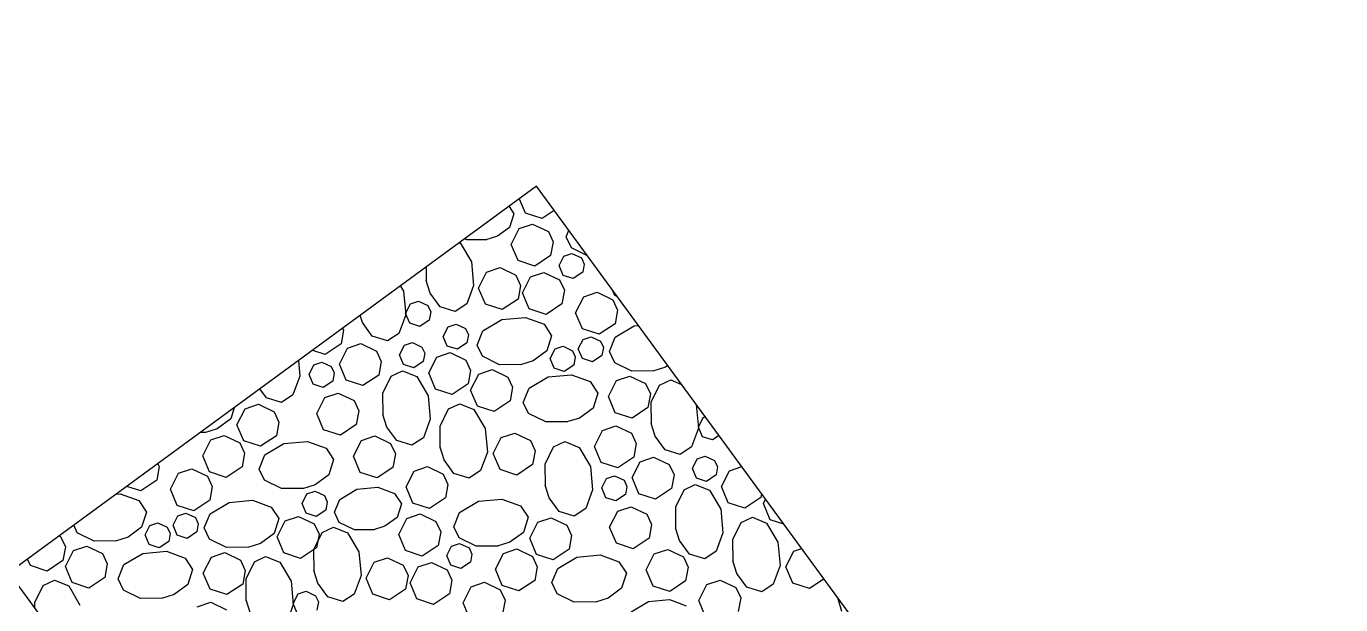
# Model space of a CAD drawing. Header units: inches. Extents: x -5337 to 1057, y 15227 to 19227.
# Drawn here: x -3171.1 to -3151.01, y 16313.06 to 16321.9 of the extents above; entities that cross this region are included whole.
import ezdxf

# ---------------------------------------------------------------- set-up
doc = ezdxf.new("R2010")
doc.units = ezdxf.units.IN
doc.header["$LTSCALE"] = 150
doc.header["$MEASUREMENT"] = 0
for name, color, linetype in [('COMT-MIN', 84, 'Continuous'), ('CONT-MJR', 84, 'Continuous'), ('PAVING', 7, 'Continuous'), ('ROW', 7, 'Continuous')]:
    doc.layers.add(name, color=color, linetype=linetype)

msp = doc.modelspace()

# ---------------------------------------------------------------- linework, layer by layer
at = {"layer": 'COMT-MIN', "color": 5, "linetype": 'Continuous', "lineweight": 40}
for radius, start, end in [(560.5, 129.09204, 140.75379), (557.5, 128.961, 139.32569), (554.5, 128.82619, 140.83176), (551.5, 128.68738, 139.06891)]:
    msp.add_arc((-2744.585, 15912.603), radius, start, end, dxfattribs=at)
at = {"layer": 'CONT-MJR', "color": 5, "linetype": 'Continuous', "lineweight": 70}
msp.add_arc((-2744.585, 15912.603), 563.5, 129.21953, 139.30918, dxfattribs=at)
at = {"layer": 'PAVING', "color": 1}
for p, q in [((-3163.298, 16319.455), (-3171.367, 16313.548)), ((-3151.484, 16303.317), (-3163.298, 16319.455)), ((-3163.471, 16319.044), (-3163.562, 16319.261)), ((-3163.72, 16319.146), (-3163.647, 16319.035)), ((-3163.028, 16319.086), (-3163.215, 16318.961)), ((-3163.647, 16319.035), (-3163.711, 16318.827)), ((-3163.563, 16318.81), (-3163.359, 16318.879)), ((-3163.215, 16318.961), (-3163.471, 16319.044)), ((-3163.359, 16318.879), (-3163.119, 16318.765)), ((-3164.364, 16318.637), (-3164.394, 16318.652)), ((-3163.898, 16318.691), (-3164.073, 16318.636)), ((-3163.711, 16318.827), (-3163.898, 16318.691)), ((-3163.686, 16318.567), (-3163.563, 16318.81)), ((-3163.119, 16318.765), (-3163.046, 16318.608)), ((-3162.847, 16318.685), (-3162.806, 16318.783)), ((-3162.766, 16318.514), (-3162.847, 16318.685)), ((-3164.475, 16318.593), (-3164.469, 16318.59)), ((-3164.469, 16318.59), (-3164.296, 16318.3)), ((-3164.059, 16318.639), (-3164.364, 16318.637)), ((-3163.582, 16318.32), (-3163.686, 16318.567)), ((-3163.046, 16318.608), (-3163.084, 16318.399)), ((-3162.521, 16318.393), (-3162.766, 16318.514)), ((-3164.296, 16318.3), (-3164.263, 16317.941)), ((-3163.327, 16318.237), (-3163.582, 16318.32)), ((-3163.084, 16318.399), (-3163.327, 16318.237)), ((-3162.954, 16318.243), (-3162.88, 16318.389)), ((-3162.892, 16318.094), (-3162.954, 16318.243)), ((-3162.88, 16318.389), (-3162.758, 16318.43)), ((-3162.758, 16318.43), (-3162.613, 16318.362)), ((-3162.613, 16318.362), (-3162.57, 16318.267)), ((-3162.57, 16318.267), (-3162.593, 16318.142)), ((-3164.982, 16318), (-3164.984, 16318.22)), ((-3164.186, 16317.9), (-3164.063, 16318.143)), ((-3164.063, 16318.143), (-3163.858, 16318.212)), ((-3163.858, 16318.212), (-3163.618, 16318.098)), ((-3163.618, 16318.098), (-3163.545, 16317.94)), ((-3163.514, 16317.828), (-3163.391, 16318.071)), ((-3163.391, 16318.071), (-3163.187, 16318.139)), ((-3163.187, 16318.139), (-3162.947, 16318.025)), ((-3162.739, 16318.045), (-3162.892, 16318.094)), ((-3162.592, 16318.142), (-3162.739, 16318.045)), ((-3165.38, 16317.93), (-3165.333, 16317.851)), ((-3165.333, 16317.851), (-3165.299, 16317.493)), ((-3164.925, 16317.821), (-3164.986, 16318.015)), ((-3164.263, 16317.941), (-3164.367, 16317.657)), ((-3164.082, 16317.652), (-3164.186, 16317.9)), ((-3163.545, 16317.94), (-3163.583, 16317.731)), ((-3162.947, 16318.025), (-3162.874, 16317.868)), ((-3162.874, 16317.868), (-3162.912, 16317.659)), ((-3162.105, 16317.786), (-3162.144, 16317.878)), ((-3165.301, 16317.512), (-3165.226, 16317.657)), ((-3165.226, 16317.657), (-3165.104, 16317.699)), ((-3165.104, 16317.699), (-3164.96, 16317.631)), ((-3164.774, 16317.613), (-3164.925, 16317.821)), ((-3164.367, 16317.657), (-3164.542, 16317.541)), ((-3163.826, 16317.57), (-3164.082, 16317.652)), ((-3163.583, 16317.731), (-3163.826, 16317.57)), ((-3163.411, 16317.58), (-3163.514, 16317.828)), ((-3162.912, 16317.66), (-3163.155, 16317.497)), ((-3162.702, 16317.523), (-3162.579, 16317.766)), ((-3162.579, 16317.766), (-3162.375, 16317.835)), ((-3162.375, 16317.835), (-3162.135, 16317.721)), ((-3162.135, 16317.721), (-3162.062, 16317.563)), ((-3162.067, 16317.773), (-3162.105, 16317.786)), ((-3165.961, 16317.372), (-3165.995, 16317.48)), ((-3165.299, 16317.493), (-3165.404, 16317.208)), ((-3165.238, 16317.363), (-3165.301, 16317.512)), ((-3164.96, 16317.631), (-3164.916, 16317.536)), ((-3164.916, 16317.536), (-3164.939, 16317.411)), ((-3164.542, 16317.541), (-3164.774, 16317.613)), ((-3163.829, 16317.418), (-3163.47, 16317.452)), ((-3163.47, 16317.452), (-3163.185, 16317.347)), ((-3163.155, 16317.497), (-3163.411, 16317.58)), ((-3162.599, 16317.276), (-3162.702, 16317.523)), ((-3162.062, 16317.563), (-3162.1, 16317.355)), ((-3166.25, 16317.257), (-3166.287, 16317.049)), ((-3166.263, 16317.284), (-3166.25, 16317.257)), ((-3165.81, 16317.165), (-3165.961, 16317.372)), ((-3165.085, 16317.313), (-3165.238, 16317.363)), ((-3164.939, 16317.411), (-3165.085, 16317.313)), ((-3164.726, 16317.162), (-3164.652, 16317.308)), ((-3164.652, 16317.308), (-3164.529, 16317.349)), ((-3164.529, 16317.349), (-3164.385, 16317.281)), ((-3164.385, 16317.281), (-3164.342, 16317.186)), ((-3164.208, 16317.028), (-3164.119, 16317.245)), ((-3164.119, 16317.245), (-3163.829, 16317.418)), ((-3163.185, 16317.347), (-3163.07, 16317.172)), ((-3162.343, 16317.193), (-3162.599, 16317.276)), ((-3162.1, 16317.355), (-3162.343, 16317.193)), ((-3162.096, 16317.148), (-3161.805, 16317.321)), ((-3161.805, 16317.321), (-3161.74, 16317.327)), ((-3166.287, 16317.049), (-3166.53, 16316.887)), ((-3166.191, 16316.982), (-3165.986, 16317.051)), ((-3165.986, 16317.051), (-3165.746, 16316.937)), ((-3165.579, 16317.092), (-3165.81, 16317.165)), ((-3165.404, 16317.208), (-3165.579, 16317.092)), ((-3165.319, 16317.026), (-3165.197, 16317.067)), ((-3165.197, 16317.067), (-3165.053, 16316.999)), ((-3164.664, 16317.013), (-3164.726, 16317.162)), ((-3164.364, 16317.061), (-3164.51, 16316.964)), ((-3164.342, 16317.186), (-3164.364, 16317.061)), ((-3163.07, 16317.172), (-3163.142, 16316.941)), ((-3162.662, 16316.97), (-3162.588, 16317.116)), ((-3162.588, 16317.116), (-3162.465, 16317.157)), ((-3162.465, 16317.157), (-3162.321, 16317.089)), ((-3162.321, 16317.089), (-3162.278, 16316.994)), ((-3162.185, 16316.931), (-3162.096, 16317.148)), ((-3166.53, 16316.887), (-3166.721, 16316.948)), ((-3166.314, 16316.739), (-3166.191, 16316.982)), ((-3165.746, 16316.937), (-3165.673, 16316.779)), ((-3165.393, 16316.88), (-3165.319, 16317.026)), ((-3165.331, 16316.731), (-3165.393, 16316.88)), ((-3165.053, 16316.999), (-3165.009, 16316.904)), ((-3165.009, 16316.904), (-3165.032, 16316.779)), ((-3164.948, 16316.602), (-3164.825, 16316.845)), ((-3164.825, 16316.845), (-3164.62, 16316.914)), ((-3164.51, 16316.964), (-3164.664, 16317.013)), ((-3164.62, 16316.914), (-3164.38, 16316.8)), ((-3164.127, 16316.857), (-3164.208, 16317.028)), ((-3163.867, 16316.729), (-3164.127, 16316.857)), ((-3163.142, 16316.941), (-3163.35, 16316.79)), ((-3163.09, 16316.824), (-3163.017, 16316.969)), ((-3163.017, 16316.969), (-3162.894, 16317.011)), ((-3162.894, 16317.011), (-3162.75, 16316.942)), ((-3162.75, 16316.942), (-3162.707, 16316.848)), ((-3162.707, 16316.848), (-3162.729, 16316.723)), ((-3162.599, 16316.822), (-3162.662, 16316.97)), ((-3162.3, 16316.869), (-3162.446, 16316.772)), ((-3162.278, 16316.994), (-3162.3, 16316.869)), ((-3162.104, 16316.759), (-3162.185, 16316.931)), ((-3166.941, 16316.787), (-3166.919, 16316.551)), ((-3166.778, 16316.58), (-3166.704, 16316.726)), ((-3166.704, 16316.726), (-3166.581, 16316.767)), ((-3166.581, 16316.767), (-3166.437, 16316.699)), ((-3166.437, 16316.699), (-3166.394, 16316.604)), ((-3166.21, 16316.491), (-3166.314, 16316.739)), ((-3165.673, 16316.779), (-3165.711, 16316.571)), ((-3165.52, 16316.554), (-3165.348, 16316.635)), ((-3165.348, 16316.635), (-3165.131, 16316.546)), ((-3165.177, 16316.682), (-3165.331, 16316.731)), ((-3165.032, 16316.779), (-3165.177, 16316.682)), ((-3164.38, 16316.8), (-3164.308, 16316.642)), ((-3164.308, 16316.642), (-3164.345, 16316.434)), ((-3164.184, 16316.585), (-3163.98, 16316.654)), ((-3163.98, 16316.654), (-3163.74, 16316.54)), ((-3163.529, 16316.732), (-3163.867, 16316.729)), ((-3163.35, 16316.79), (-3163.544, 16316.729)), ((-3163.028, 16316.675), (-3163.09, 16316.824)), ((-3162.875, 16316.625), (-3163.028, 16316.675)), ((-3162.729, 16316.723), (-3162.875, 16316.625)), ((-3162.446, 16316.772), (-3162.599, 16316.822)), ((-3161.844, 16316.632), (-3162.104, 16316.759)), ((-3161.506, 16316.634), (-3161.844, 16316.632)), ((-3161.327, 16316.692), (-3161.52, 16316.631)), ((-3161.294, 16316.716), (-3161.327, 16316.692)), ((-3166.919, 16316.551), (-3167.024, 16316.266)), ((-3166.715, 16316.431), (-3166.778, 16316.58)), ((-3166.416, 16316.479), (-3166.562, 16316.382)), ((-3166.394, 16316.604), (-3166.416, 16316.479)), ((-3165.954, 16316.409), (-3166.21, 16316.491)), ((-3165.711, 16316.57), (-3165.954, 16316.409)), ((-3165.647, 16316.294), (-3165.52, 16316.554)), ((-3165.131, 16316.546), (-3164.958, 16316.255)), ((-3164.844, 16316.354), (-3164.948, 16316.602)), ((-3164.345, 16316.434), (-3164.588, 16316.271)), ((-3164.307, 16316.342), (-3164.184, 16316.585)), ((-3163.74, 16316.54), (-3163.667, 16316.383)), ((-3163.413, 16316.369), (-3163.122, 16316.542)), ((-3163.122, 16316.542), (-3162.764, 16316.576)), ((-3162.764, 16316.576), (-3162.479, 16316.471)), ((-3162.479, 16316.471), (-3162.364, 16316.296)), ((-3162.2, 16316.242), (-3162.077, 16316.485)), ((-3162.077, 16316.485), (-3161.872, 16316.553)), ((-3161.872, 16316.553), (-3161.632, 16316.44)), ((-3161.632, 16316.44), (-3161.56, 16316.282)), ((-3161.419, 16316.414), (-3161.248, 16316.495)), ((-3161.248, 16316.495), (-3161.082, 16316.427)), ((-3167.43, 16316.222), (-3167.528, 16316.358)), ((-3167.024, 16316.266), (-3167.198, 16316.15)), ((-3166.562, 16316.382), (-3166.715, 16316.431)), ((-3166.535, 16316.225), (-3166.33, 16316.293)), ((-3166.33, 16316.293), (-3166.09, 16316.18)), ((-3165.645, 16315.956), (-3165.647, 16316.294)), ((-3164.958, 16316.255), (-3164.925, 16315.897)), ((-3164.588, 16316.271), (-3164.844, 16316.354)), ((-3164.203, 16316.095), (-3164.307, 16316.342)), ((-3163.667, 16316.383), (-3163.705, 16316.174)), ((-3163.502, 16316.152), (-3163.413, 16316.369)), ((-3162.364, 16316.296), (-3162.436, 16316.065)), ((-3162.096, 16315.994), (-3162.2, 16316.242)), ((-3161.56, 16316.282), (-3161.597, 16316.074)), ((-3161.547, 16316.154), (-3161.419, 16316.414)), ((-3167.922, 16316.069), (-3167.975, 16315.901)), ((-3167.88, 16315.812), (-3167.756, 16316.055)), ((-3167.756, 16316.055), (-3167.552, 16316.124)), ((-3167.552, 16316.124), (-3167.312, 16316.01)), ((-3167.198, 16316.15), (-3167.43, 16316.222)), ((-3166.658, 16315.982), (-3166.535, 16316.225)), ((-3166.09, 16316.18), (-3166.018, 16316.022)), ((-3164.773, 16315.791), (-3164.646, 16316.052)), ((-3164.646, 16316.052), (-3164.474, 16316.132)), ((-3164.474, 16316.132), (-3164.258, 16316.043)), ((-3164.258, 16316.043), (-3164.085, 16315.753)), ((-3163.948, 16316.012), (-3164.203, 16316.095)), ((-3163.704, 16316.174), (-3163.948, 16316.012)), ((-3163.421, 16315.981), (-3163.502, 16316.152)), ((-3162.436, 16316.065), (-3162.643, 16315.913)), ((-3161.597, 16316.073), (-3161.84, 16315.911)), ((-3161.544, 16315.815), (-3161.547, 16316.154)), ((-3160.875, 16316.145), (-3160.858, 16316.115)), ((-3160.858, 16316.115), (-3160.824, 16315.757)), ((-3167.975, 16315.901), (-3168.182, 16315.749)), ((-3167.312, 16316.01), (-3167.239, 16315.852)), ((-3167.239, 16315.852), (-3167.277, 16315.644)), ((-3166.554, 16315.734), (-3166.658, 16315.982)), ((-3166.018, 16316.022), (-3166.055, 16315.814)), ((-3165.587, 16315.776), (-3165.648, 16315.97)), ((-3164.925, 16315.897), (-3165.029, 16315.612)), ((-3163.16, 16315.853), (-3163.421, 16315.981)), ((-3162.822, 16315.855), (-3163.16, 16315.853)), ((-3162.643, 16315.913), (-3162.837, 16315.853)), ((-3161.84, 16315.911), (-3162.096, 16315.994)), ((-3161.486, 16315.637), (-3161.547, 16315.83)), ((-3160.825, 16315.776), (-3160.751, 16315.922)), ((-3160.751, 16315.922), (-3160.72, 16315.933)), ((-3168.361, 16315.692), (-3168.439, 16315.691)), ((-3168.182, 16315.749), (-3168.376, 16315.689)), ((-3168.28, 16315.58), (-3168.076, 16315.648)), ((-3168.076, 16315.648), (-3167.835, 16315.535)), ((-3167.775, 16315.565), (-3167.88, 16315.812)), ((-3167.277, 16315.644), (-3167.52, 16315.482)), ((-3166.298, 16315.651), (-3166.554, 16315.734)), ((-3166.055, 16315.814), (-3166.298, 16315.651)), ((-3165.974, 16315.572), (-3165.77, 16315.64)), ((-3165.77, 16315.64), (-3165.53, 16315.526)), ((-3165.435, 16315.569), (-3165.587, 16315.776)), ((-3164.771, 16315.453), (-3164.773, 16315.791)), ((-3164.085, 16315.753), (-3164.051, 16315.394)), ((-3163.839, 16315.616), (-3163.634, 16315.684)), ((-3163.634, 16315.684), (-3163.394, 16315.571)), ((-3162.415, 16315.481), (-3162.292, 16315.724)), ((-3162.292, 16315.724), (-3162.087, 16315.793)), ((-3162.087, 16315.793), (-3161.847, 16315.68)), ((-3161.847, 16315.68), (-3161.775, 16315.522)), ((-3161.335, 16315.429), (-3161.486, 16315.637)), ((-3160.824, 16315.757), (-3160.929, 16315.472)), ((-3160.763, 16315.628), (-3160.825, 16315.776)), ((-3160.509, 16315.645), (-3160.609, 16315.578)), ((-3168.403, 16315.337), (-3168.28, 16315.58)), ((-3167.835, 16315.535), (-3167.763, 16315.377)), ((-3167.52, 16315.482), (-3167.775, 16315.565)), ((-3167.451, 16315.351), (-3167.161, 16315.523)), ((-3167.161, 16315.523), (-3166.802, 16315.557)), ((-3166.802, 16315.557), (-3166.517, 16315.453)), ((-3166.517, 16315.453), (-3166.402, 16315.278)), ((-3166.098, 16315.329), (-3165.974, 16315.572)), ((-3165.53, 16315.526), (-3165.458, 16315.369)), ((-3165.204, 16315.497), (-3165.435, 16315.569)), ((-3165.029, 16315.612), (-3165.204, 16315.497)), ((-3164.713, 16315.274), (-3164.774, 16315.468)), ((-3163.962, 16315.373), (-3163.839, 16315.616)), ((-3163.394, 16315.571), (-3163.322, 16315.413)), ((-3163.166, 16315.211), (-3163.038, 16315.472)), ((-3163.038, 16315.472), (-3162.867, 16315.553)), ((-3162.867, 16315.553), (-3162.65, 16315.464)), ((-3162.65, 16315.464), (-3162.477, 16315.173)), ((-3162.311, 16315.234), (-3162.415, 16315.481)), ((-3161.775, 16315.522), (-3161.812, 16315.313)), ((-3161.104, 16315.357), (-3161.335, 16315.429)), ((-3160.929, 16315.472), (-3161.104, 16315.357)), ((-3160.609, 16315.578), (-3160.763, 16315.628)), ((-3168.299, 16315.089), (-3168.403, 16315.337)), ((-3167.763, 16315.377), (-3167.8, 16315.169)), ((-3167.54, 16315.134), (-3167.451, 16315.351)), ((-3166.402, 16315.278), (-3166.474, 16315.046)), ((-3165.994, 16315.081), (-3166.098, 16315.329)), ((-3165.458, 16315.369), (-3165.495, 16315.16)), ((-3164.562, 16315.067), (-3164.713, 16315.274)), ((-3164.051, 16315.394), (-3164.156, 16315.11)), ((-3163.858, 16315.125), (-3163.962, 16315.373)), ((-3163.322, 16315.413), (-3163.359, 16315.204)), ((-3162.055, 16315.151), (-3162.311, 16315.234)), ((-3161.812, 16315.313), (-3162.055, 16315.151)), ((-3161.839, 16315.003), (-3161.715, 16315.246)), ((-3161.715, 16315.246), (-3161.511, 16315.315)), ((-3161.511, 16315.315), (-3161.271, 16315.201)), ((-3160.918, 16315.144), (-3160.844, 16315.29)), ((-3160.844, 16315.29), (-3160.722, 16315.331)), ((-3160.722, 16315.331), (-3160.578, 16315.263)), ((-3160.578, 16315.263), (-3160.534, 16315.168)), ((-3169.068, 16315.171), (-3169.106, 16314.963)), ((-3169.089, 16315.215), (-3169.068, 16315.171)), ((-3168.897, 16314.827), (-3168.773, 16315.07)), ((-3168.773, 16315.07), (-3168.569, 16315.138)), ((-3168.569, 16315.138), (-3168.329, 16315.025)), ((-3168.043, 16315.007), (-3168.299, 16315.089)), ((-3167.8, 16315.169), (-3168.043, 16315.007)), ((-3167.459, 16314.962), (-3167.54, 16315.134)), ((-3166.474, 16315.046), (-3166.682, 16314.895)), ((-3165.738, 16314.998), (-3165.994, 16315.081)), ((-3165.495, 16315.16), (-3165.738, 16314.998)), ((-3165.294, 16314.86), (-3165.171, 16315.103)), ((-3165.171, 16315.103), (-3164.966, 16315.171)), ((-3164.966, 16315.171), (-3164.726, 16315.058)), ((-3164.726, 16315.058), (-3164.654, 16314.9)), ((-3164.331, 16314.994), (-3164.562, 16315.067)), ((-3164.156, 16315.11), (-3164.331, 16314.994)), ((-3163.602, 16315.042), (-3163.858, 16315.125)), ((-3163.359, 16315.204), (-3163.602, 16315.042)), ((-3163.164, 16314.873), (-3163.166, 16315.211)), ((-3162.477, 16315.173), (-3162.444, 16314.815)), ((-3162.229, 16314.99), (-3162.106, 16315.032)), ((-3162.106, 16315.032), (-3161.962, 16314.963)), ((-3161.271, 16315.201), (-3161.198, 16315.043)), ((-3161.198, 16315.043), (-3161.236, 16314.835)), ((-3160.856, 16314.996), (-3160.918, 16315.144)), ((-3160.556, 16315.043), (-3160.702, 16314.946)), ((-3160.534, 16315.168), (-3160.556, 16315.043)), ((-3160.473, 16314.866), (-3160.35, 16315.109)), ((-3160.35, 16315.109), (-3160.163, 16315.172)), ((-3169.349, 16314.801), (-3169.561, 16314.869)), ((-3169.106, 16314.963), (-3169.349, 16314.801)), ((-3168.793, 16314.579), (-3168.897, 16314.827)), ((-3168.329, 16315.025), (-3168.256, 16314.867)), ((-3168.256, 16314.867), (-3168.294, 16314.659)), ((-3167.199, 16314.835), (-3167.459, 16314.962)), ((-3166.861, 16314.837), (-3167.199, 16314.835)), ((-3166.682, 16314.895), (-3166.876, 16314.834)), ((-3166.048, 16314.825), (-3165.726, 16314.855)), ((-3165.726, 16314.855), (-3165.469, 16314.761)), ((-3165.19, 16314.612), (-3165.294, 16314.86)), ((-3164.654, 16314.9), (-3164.691, 16314.692)), ((-3163.106, 16314.694), (-3163.166, 16314.888)), ((-3162.303, 16314.845), (-3162.229, 16314.99)), ((-3162.24, 16314.696), (-3162.303, 16314.845)), ((-3161.962, 16314.963), (-3161.919, 16314.869)), ((-3161.919, 16314.869), (-3161.941, 16314.744)), ((-3161.735, 16314.756), (-3161.839, 16315.003)), ((-3161.236, 16314.835), (-3161.479, 16314.673)), ((-3161.044, 16314.818), (-3160.873, 16314.899)), ((-3160.873, 16314.899), (-3160.656, 16314.81)), ((-3160.702, 16314.946), (-3160.856, 16314.996)), ((-3160.369, 16314.619), (-3160.473, 16314.866)), ((-3169.725, 16314.75), (-3169.664, 16314.755)), ((-3169.664, 16314.755), (-3169.38, 16314.651)), ((-3169.38, 16314.651), (-3169.264, 16314.476)), ((-3168.294, 16314.659), (-3168.537, 16314.496)), ((-3168.29, 16314.451), (-3168, 16314.624)), ((-3168, 16314.624), (-3167.642, 16314.658)), ((-3167.642, 16314.658), (-3167.356, 16314.553)), ((-3166.883, 16314.609), (-3166.809, 16314.755)), ((-3166.809, 16314.755), (-3166.686, 16314.796)), ((-3166.686, 16314.796), (-3166.542, 16314.728)), ((-3166.542, 16314.728), (-3166.499, 16314.633)), ((-3166.499, 16314.633), (-3166.521, 16314.508)), ((-3166.389, 16314.473), (-3166.309, 16314.669)), ((-3166.309, 16314.669), (-3166.048, 16314.825)), ((-3165.469, 16314.761), (-3165.366, 16314.603)), ((-3164.691, 16314.692), (-3164.934, 16314.529)), ((-3164.477, 16314.47), (-3164.186, 16314.642)), ((-3164.186, 16314.642), (-3163.828, 16314.676)), ((-3163.828, 16314.676), (-3163.543, 16314.571)), ((-3162.954, 16314.487), (-3163.106, 16314.694)), ((-3162.444, 16314.815), (-3162.548, 16314.53)), ((-3162.087, 16314.646), (-3162.24, 16314.696)), ((-3161.941, 16314.744), (-3162.087, 16314.646)), ((-3161.479, 16314.673), (-3161.735, 16314.756)), ((-3161.172, 16314.558), (-3161.044, 16314.818)), ((-3160.656, 16314.81), (-3160.483, 16314.52)), ((-3159.87, 16314.698), (-3160.113, 16314.536)), ((-3159.86, 16314.757), (-3159.87, 16314.698)), ((-3159.832, 16314.607), (-3159.798, 16314.674)), ((-3169.264, 16314.476), (-3169.337, 16314.245)), ((-3168.537, 16314.496), (-3168.793, 16314.579)), ((-3168.782, 16314.419), (-3168.659, 16314.461)), ((-3168.659, 16314.461), (-3168.515, 16314.393)), ((-3168.379, 16314.234), (-3168.29, 16314.451)), ((-3167.356, 16314.553), (-3167.241, 16314.378)), ((-3166.821, 16314.46), (-3166.883, 16314.609)), ((-3166.667, 16314.411), (-3166.821, 16314.46)), ((-3166.521, 16314.508), (-3166.667, 16314.411)), ((-3166.317, 16314.319), (-3166.389, 16314.473)), ((-3165.366, 16314.603), (-3165.43, 16314.395)), ((-3165.282, 16314.378), (-3165.078, 16314.447)), ((-3164.934, 16314.529), (-3165.19, 16314.612)), ((-3165.078, 16314.447), (-3164.838, 16314.334)), ((-3164.566, 16314.253), (-3164.477, 16314.47)), ((-3163.543, 16314.571), (-3163.427, 16314.397)), ((-3162.723, 16314.415), (-3162.954, 16314.487)), ((-3162.548, 16314.53), (-3162.723, 16314.415)), ((-3162.183, 16314.247), (-3162.059, 16314.489)), ((-3162.059, 16314.489), (-3161.855, 16314.558)), ((-3161.855, 16314.558), (-3161.615, 16314.444)), ((-3161.615, 16314.444), (-3161.543, 16314.286)), ((-3161.17, 16314.22), (-3161.172, 16314.558)), ((-3160.483, 16314.52), (-3160.45, 16314.161)), ((-3160.113, 16314.536), (-3160.369, 16314.619)), ((-3159.728, 16314.359), (-3159.832, 16314.607)), ((-3170.321, 16314.16), (-3170.375, 16314.274)), ((-3169.337, 16314.245), (-3169.544, 16314.093)), ((-3169.285, 16314.127), (-3169.211, 16314.273)), ((-3169.211, 16314.273), (-3169.088, 16314.314)), ((-3169.088, 16314.314), (-3168.944, 16314.246)), ((-3168.944, 16314.246), (-3168.9, 16314.151)), ((-3168.856, 16314.274), (-3168.782, 16314.419)), ((-3168.794, 16314.125), (-3168.856, 16314.274)), ((-3168.515, 16314.393), (-3168.472, 16314.298)), ((-3168.472, 16314.298), (-3168.494, 16314.173)), ((-3168.298, 16314.063), (-3168.379, 16314.234)), ((-3167.241, 16314.378), (-3167.313, 16314.147)), ((-3167.266, 16314.099), (-3167.143, 16314.342)), ((-3167.143, 16314.342), (-3166.938, 16314.411)), ((-3166.938, 16314.411), (-3166.698, 16314.297)), ((-3166.698, 16314.297), (-3166.625, 16314.139)), ((-3166.576, 16314.166), (-3166.405, 16314.247)), ((-3166.405, 16314.247), (-3166.188, 16314.158)), ((-3166.083, 16314.205), (-3166.317, 16314.319)), ((-3165.617, 16314.259), (-3165.792, 16314.204)), ((-3165.43, 16314.395), (-3165.617, 16314.259)), ((-3165.405, 16314.135), (-3165.282, 16314.378)), ((-3164.838, 16314.334), (-3164.765, 16314.175)), ((-3164.485, 16314.081), (-3164.566, 16314.253)), ((-3163.427, 16314.397), (-3163.5, 16314.165)), ((-3163.404, 16314.077), (-3163.281, 16314.32)), ((-3163.281, 16314.32), (-3163.077, 16314.388)), ((-3163.077, 16314.388), (-3162.837, 16314.274)), ((-3162.837, 16314.274), (-3162.764, 16314.117)), ((-3162.078, 16313.999), (-3162.183, 16314.247)), ((-3161.543, 16314.286), (-3161.58, 16314.078)), ((-3161.112, 16314.041), (-3161.173, 16314.235)), ((-3160.298, 16314.056), (-3160.17, 16314.316)), ((-3160.17, 16314.316), (-3159.999, 16314.397)), ((-3159.999, 16314.397), (-3159.782, 16314.308)), ((-3159.782, 16314.308), (-3159.609, 16314.017)), ((-3159.518, 16314.291), (-3159.728, 16314.359)), ((-3170.595, 16314.113), (-3170.575, 16314.103)), ((-3170.575, 16314.103), (-3170.502, 16313.945)), ((-3170.061, 16314.033), (-3170.321, 16314.16)), ((-3169.723, 16314.035), (-3170.061, 16314.033)), ((-3169.544, 16314.093), (-3169.737, 16314.033)), ((-3169.222, 16313.979), (-3169.285, 16314.127)), ((-3168.923, 16314.026), (-3169.069, 16313.929)), ((-3168.9, 16314.151), (-3168.923, 16314.026)), ((-3168.64, 16314.075), (-3168.794, 16314.125)), ((-3168.494, 16314.173), (-3168.64, 16314.075)), ((-3168.038, 16313.935), (-3168.298, 16314.063)), ((-3167.313, 16314.147), (-3167.521, 16313.995)), ((-3167.162, 16313.852), (-3167.266, 16314.099)), ((-3166.704, 16313.906), (-3166.576, 16314.166)), ((-3166.625, 16314.139), (-3166.663, 16313.931)), ((-3166.188, 16314.158), (-3166.015, 16313.868)), ((-3165.778, 16314.207), (-3166.083, 16314.205)), ((-3165.302, 16313.888), (-3165.405, 16314.135)), ((-3164.765, 16314.175), (-3164.803, 16313.967)), ((-3164.224, 16313.953), (-3164.485, 16314.081)), ((-3163.5, 16314.165), (-3163.707, 16314.014)), ((-3163.3, 16313.829), (-3163.404, 16314.077)), ((-3162.764, 16314.117), (-3162.802, 16313.909)), ((-3161.58, 16314.078), (-3161.823, 16313.916)), ((-3160.96, 16313.834), (-3161.112, 16314.041)), ((-3160.45, 16314.161), (-3160.554, 16313.877)), ((-3160.296, 16313.717), (-3160.298, 16314.056)), ((-3170.502, 16313.945), (-3170.539, 16313.737)), ((-3170.501, 16313.646), (-3170.378, 16313.889)), ((-3170.378, 16313.889), (-3170.174, 16313.957)), ((-3170.174, 16313.957), (-3169.934, 16313.844)), ((-3169.934, 16313.844), (-3169.861, 16313.686)), ((-3169.607, 16313.673), (-3169.316, 16313.845)), ((-3169.316, 16313.845), (-3168.958, 16313.879)), ((-3169.069, 16313.929), (-3169.222, 16313.979)), ((-3168.958, 16313.879), (-3168.673, 16313.774)), ((-3168.271, 16313.788), (-3168.067, 16313.857)), ((-3168.067, 16313.857), (-3167.826, 16313.743)), ((-3167.7, 16313.938), (-3168.038, 16313.935)), ((-3167.521, 16313.995), (-3167.715, 16313.935)), ((-3166.906, 16313.769), (-3167.162, 16313.852)), ((-3166.663, 16313.931), (-3166.906, 16313.769)), ((-3166.701, 16313.568), (-3166.704, 16313.906)), ((-3166.015, 16313.868), (-3165.981, 16313.509)), ((-3165.046, 16313.805), (-3165.302, 16313.888)), ((-3164.803, 16313.967), (-3165.046, 16313.805)), ((-3164.673, 16313.811), (-3164.599, 16313.957)), ((-3164.599, 16313.957), (-3164.477, 16313.998)), ((-3164.477, 16313.998), (-3164.332, 16313.93)), ((-3164.332, 16313.93), (-3164.289, 16313.835)), ((-3164.289, 16313.835), (-3164.311, 16313.71)), ((-3163.886, 16313.956), (-3164.224, 16313.953)), ((-3163.928, 16313.602), (-3163.805, 16313.844)), ((-3163.707, 16314.014), (-3163.901, 16313.953)), ((-3163.805, 16313.844), (-3163.6, 16313.913)), ((-3163.6, 16313.913), (-3163.36, 16313.799)), ((-3163.045, 16313.746), (-3163.3, 16313.829)), ((-3162.801, 16313.908), (-3163.045, 16313.746)), ((-3162.686, 16313.788), (-3162.327, 16313.822)), ((-3162.327, 16313.822), (-3162.042, 16313.717)), ((-3161.823, 16313.916), (-3162.078, 16313.999)), ((-3161.622, 16313.593), (-3161.499, 16313.836)), ((-3161.499, 16313.836), (-3161.295, 16313.905)), ((-3161.295, 16313.905), (-3161.055, 16313.791)), ((-3160.729, 16313.761), (-3160.96, 16313.834)), ((-3160.554, 16313.877), (-3160.729, 16313.761)), ((-3159.609, 16314.017), (-3159.576, 16313.659)), ((-3159.487, 16313.637), (-3159.364, 16313.88)), ((-3159.364, 16313.88), (-3159.246, 16313.92)), ((-3171.038, 16313.658), (-3171.08, 16313.758)), ((-3170.782, 16313.575), (-3171.038, 16313.658)), ((-3170.539, 16313.737), (-3170.782, 16313.575)), ((-3170.397, 16313.398), (-3170.501, 16313.646)), ((-3169.861, 16313.686), (-3169.899, 16313.478)), ((-3169.696, 16313.455), (-3169.607, 16313.673)), ((-3168.673, 16313.774), (-3168.558, 16313.6)), ((-3168.394, 16313.545), (-3168.271, 16313.788)), ((-3167.826, 16313.743), (-3167.754, 16313.585)), ((-3167.741, 16313.457), (-3167.613, 16313.718)), ((-3167.613, 16313.718), (-3167.442, 16313.798)), ((-3167.442, 16313.798), (-3167.225, 16313.709)), ((-3167.225, 16313.709), (-3167.052, 16313.419)), ((-3165.905, 16313.468), (-3165.782, 16313.711)), ((-3165.782, 16313.711), (-3165.577, 16313.779)), ((-3165.577, 16313.779), (-3165.337, 16313.666)), ((-3165.337, 16313.666), (-3165.264, 16313.508)), ((-3165.233, 16313.396), (-3165.11, 16313.639)), ((-3165.11, 16313.639), (-3164.906, 16313.707)), ((-3164.906, 16313.707), (-3164.666, 16313.594)), ((-3164.611, 16313.663), (-3164.673, 16313.811)), ((-3164.457, 16313.613), (-3164.611, 16313.663)), ((-3164.311, 16313.71), (-3164.457, 16313.613)), ((-3163.36, 16313.799), (-3163.288, 16313.641)), ((-3163.288, 16313.641), (-3163.325, 16313.433)), ((-3162.976, 16313.615), (-3162.686, 16313.788)), ((-3162.042, 16313.717), (-3161.927, 16313.542)), ((-3161.055, 16313.791), (-3160.982, 16313.633)), ((-3160.982, 16313.633), (-3161.02, 16313.425)), ((-3160.238, 16313.538), (-3160.299, 16313.732)), ((-3159.576, 16313.659), (-3159.68, 16313.374)), ((-3159.383, 16313.389), (-3159.487, 16313.637)), ((-3171.367, 16313.548), (-3159.553, 16297.41)), ((-3170.84, 16313.355), (-3170.669, 16313.436)), ((-3170.669, 16313.436), (-3170.452, 16313.347)), ((-3169.899, 16313.477), (-3170.142, 16313.315)), ((-3169.615, 16313.284), (-3169.696, 16313.455)), ((-3168.558, 16313.6), (-3168.63, 16313.368)), ((-3168.29, 16313.298), (-3168.394, 16313.545)), ((-3167.754, 16313.585), (-3167.791, 16313.377)), ((-3167.738, 16313.119), (-3167.741, 16313.457)), ((-3167.052, 16313.419), (-3167.018, 16313.061)), ((-3166.644, 16313.388), (-3166.704, 16313.582)), ((-3165.981, 16313.509), (-3166.086, 16313.224)), ((-3165.801, 16313.22), (-3165.905, 16313.468)), ((-3165.264, 16313.508), (-3165.302, 16313.3)), ((-3164.666, 16313.594), (-3164.593, 16313.436)), ((-3164.593, 16313.436), (-3164.631, 16313.228)), ((-3163.824, 16313.354), (-3163.928, 16313.602)), ((-3163.325, 16313.433), (-3163.568, 16313.271)), ((-3163.065, 16313.398), (-3162.976, 16313.615)), ((-3161.927, 16313.542), (-3161.999, 16313.311)), ((-3161.519, 16313.345), (-3161.622, 16313.593)), ((-3161.02, 16313.425), (-3161.263, 16313.263)), ((-3160.696, 16313.367), (-3160.491, 16313.436)), ((-3160.491, 16313.436), (-3160.251, 16313.322)), ((-3160.087, 16313.331), (-3160.238, 16313.538)), ((-3158.905, 16313.454), (-3159.127, 16313.306)), ((-3170.967, 16313.095), (-3170.84, 16313.355)), ((-3170.452, 16313.347), (-3170.279, 16313.056)), ((-3170.142, 16313.315), (-3170.397, 16313.398)), ((-3169.355, 16313.156), (-3169.615, 16313.284)), ((-3168.63, 16313.368), (-3168.838, 16313.217)), ((-3168.035, 16313.215), (-3168.29, 16313.298)), ((-3167.791, 16313.377), (-3168.035, 16313.215)), ((-3167.019, 16313.08), (-3166.945, 16313.225)), ((-3166.945, 16313.225), (-3166.823, 16313.267)), ((-3166.823, 16313.267), (-3166.679, 16313.198)), ((-3166.492, 16313.181), (-3166.644, 16313.388)), ((-3166.086, 16313.224), (-3166.261, 16313.109)), ((-3165.545, 16313.137), (-3165.801, 16313.22)), ((-3165.302, 16313.3), (-3165.545, 16313.137)), ((-3165.129, 16313.148), (-3165.233, 16313.396)), ((-3164.631, 16313.227), (-3164.874, 16313.065)), ((-3164.421, 16313.091), (-3164.298, 16313.334)), ((-3164.298, 16313.334), (-3164.094, 16313.403)), ((-3164.094, 16313.403), (-3163.854, 16313.289)), ((-3163.854, 16313.289), (-3163.781, 16313.131)), ((-3163.568, 16313.271), (-3163.824, 16313.354)), ((-3162.984, 16313.227), (-3163.065, 16313.398)), ((-3162.724, 16313.099), (-3162.984, 16313.227)), ((-3161.999, 16313.311), (-3162.207, 16313.159)), ((-3161.263, 16313.263), (-3161.519, 16313.345)), ((-3160.819, 16313.124), (-3160.696, 16313.367)), ((-3160.251, 16313.322), (-3160.178, 16313.165)), ((-3159.855, 16313.259), (-3160.087, 16313.331)), ((-3159.68, 16313.374), (-3159.855, 16313.259)), ((-3159.127, 16313.306), (-3159.383, 16313.389)), ((-3170.967, 16313.001), (-3170.967, 16313.095)), ((-3169.017, 16313.159), (-3169.355, 16313.156)), ((-3168.838, 16313.217), (-3169.031, 16313.156)), ((-3168.486, 16313.028), (-3168.281, 16313.097)), ((-3168.281, 16313.097), (-3168.041, 16312.983)), ((-3167.68, 16312.94), (-3167.741, 16313.134)), ((-3167.018, 16313.061), (-3167.123, 16312.776)), ((-3166.957, 16312.931), (-3167.019, 16313.08)), ((-3166.679, 16313.198), (-3166.635, 16313.104)), ((-3166.635, 16313.104), (-3166.658, 16312.979)), ((-3166.261, 16313.109), (-3166.492, 16313.181)), ((-3164.874, 16313.065), (-3165.129, 16313.148)), ((-3164.317, 16312.843), (-3164.421, 16313.091)), ((-3163.781, 16313.131), (-3163.819, 16312.923)), ((-3162.385, 16313.102), (-3162.724, 16313.099)), ((-3162.207, 16313.159), (-3162.4, 16313.099)), ((-3161.852, 16312.952), (-3161.59, 16313.108)), ((-3161.59, 16313.108), (-3161.268, 16313.138)), ((-3161.268, 16313.138), (-3161.011, 16313.044)), ((-3160.715, 16312.877), (-3160.819, 16313.124)), ((-3160.178, 16313.165), (-3160.216, 16312.956)), ((-3158.631, 16312.958), (-3158.691, 16313.152)), ((-3158.688, 16313.138), (-3158.688, 16313.158))]:
    msp.add_line(p, q, dxfattribs=at)
at = {"layer": 'PAVING'}
msp.add_arc((-2744.585, 15912.603), 532.5, 127.84878, 170.23083, dxfattribs=at)
at = {"layer": 'ROW'}
msp.add_arc((-2744.585, 15912.603), 542.5, 128.24418, 146.9521, dxfattribs=at)

doc.saveas('drawing.dxf')
